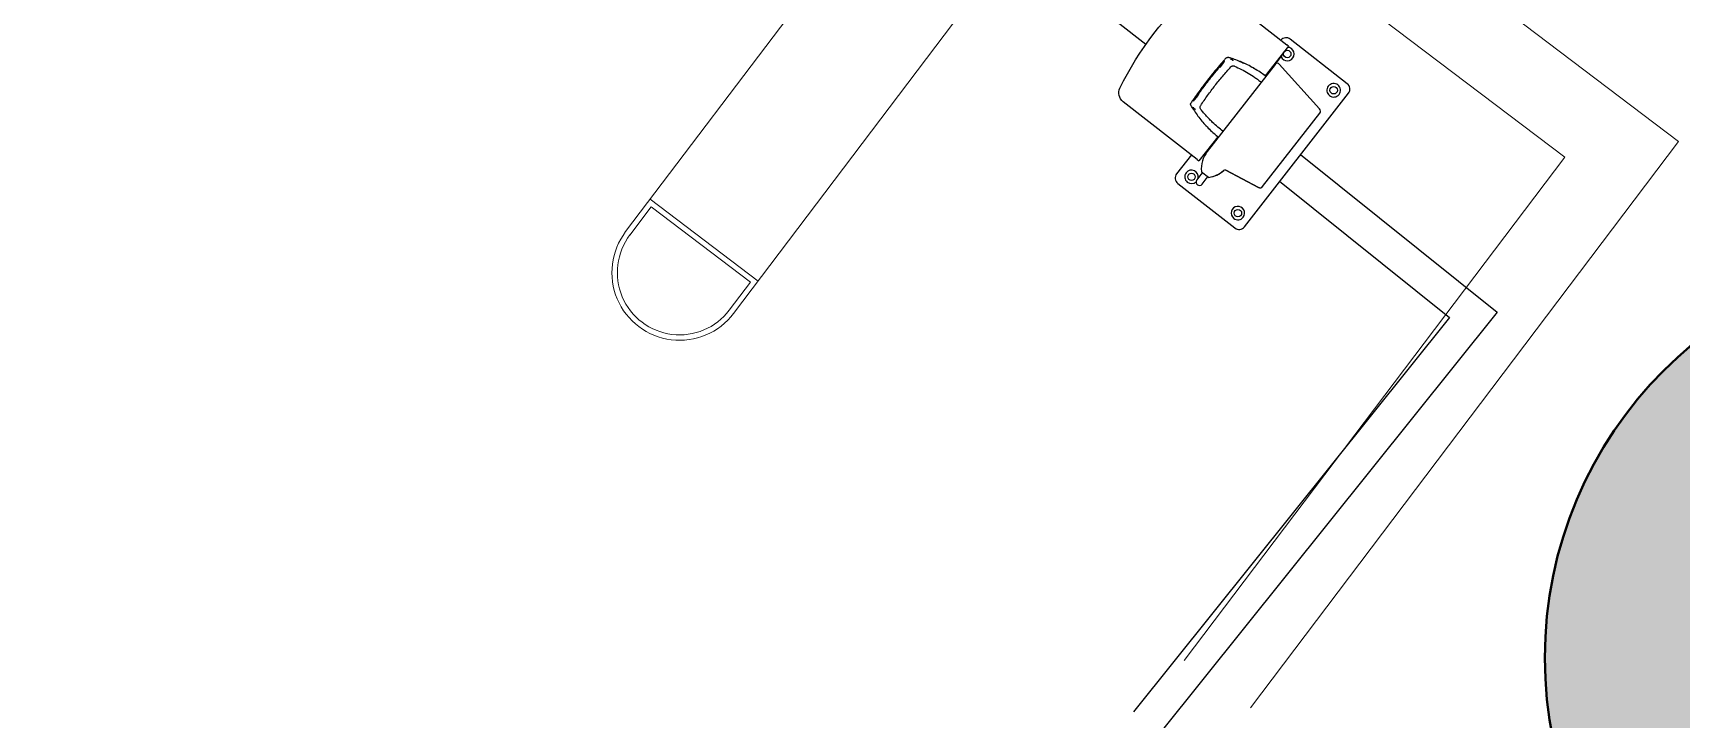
# Model space of a CAD drawing. Header units: millimetres. Extents: x 72919 to 485785, y -53256 to 338519.
# Drawn here: x 205006 to 207441, y 46965 to 47977 of the extents above; entities that cross this region are included whole.
import ezdxf

# ---------------------------------------------------------------- set-up
doc = ezdxf.new("R2010")
doc.units = ezdxf.units.MM
doc.linetypes.add('CONTI', pattern=[0])
doc.layers.add('equipments', color=137, linetype='CONTI', lineweight=20)
doc.layers.add('wall', color=5, linetype='Continuous', lineweight=40)

# ---------------------------------------------------------------- blocks, each defined once
blk = doc.blocks.new('Колонна ∅1200')
at = {"lineweight": 9, "ltscale": 400, "true_color": 0x000000}
h = blk.add_hatch(color=18, dxfattribs=at)
h.dxf.hatch_style = 1
edge = h.paths.add_edge_path()
edge.add_arc((0, 0), 600, 0, 360)
at = {"color": 18, "ltscale": 400, "true_color": 0x000000}
blk.add_circle((0, 0), 600, dxfattribs=at)

msp = doc.modelspace()

# ---------------------------------------------------------------- linework, layer by layer
at = {"color": 18, "ltscale": 500, "true_color": 0x000000}
for p, q in [((206649.91623, 47960.45926), (206312.06251, 48224.02947)), ((206748.74438, 48045.35414), (206858.27593, 47959.90149)), ((206860.76505, 47957.95957), (206826.44759, 47913.97211)), ((206841.05537, 47931.07038), (206853.38735, 47946.87727)), ((206852.59892, 47947.49238), (206853.38735, 47946.87727)), ((206860.76505, 47957.95957), (206858.27593, 47959.90149)), ((206947.69007, 47902.41774), (206863.32702, 47968.23481)), ((206841.05217, 47931.06628), (206740.67019, 47802.39861)), ((206764.49918, 47933.84888), (206758.59203, 47926.2772)), ((206764.57803, 47933.78735), (206760.09583, 47928.04215)), ((206762.95408, 47931.60183), (206764.39746, 47933.31539)), ((206765.74698, 47935.41204), (206765.82583, 47935.35052)), ((206765.90958, 47935.28519), (206765.82583, 47935.35052)), ((206768.52903, 47940.43115), (206768.53957, 47940.42818)), ((206775.23198, 47938.38571), (206775.37281, 47938.47775)), ((206775.90431, 47938.60553), (206775.37281, 47938.47775)), ((206777.40947, 47939.55427), (206778.65669, 47939.12801)), ((206778.79246, 47939.10251), (206778.38999, 47939.17811)), ((206836.33022, 47926.63947), (206837.11865, 47926.02437)), ((206839.40578, 47930.58167), (206840.19421, 47929.96657)), ((206841.05217, 47931.06628), (206841.05245, 47931.06664)), ((206906.79451, 47865.16546), (206847.17726, 47931.28446)), ((206847.17983, 47931.28853), (206906.79603, 47865.1707)), ((206726.02674, 47790.38704), (206616.49519, 47875.83969)), ((206716.65227, 47873.93642), (206716.65845, 47873.92565)), ((206720.84376, 47877.85597), (206720.92262, 47877.79445)), ((206720.92262, 47877.79445), (206721.00636, 47877.72912)), ((206727.96356, 47887.01824), (206722.05641, 47879.44656)), ((206726.61747, 47885.13025), (206722.13527, 47879.38504)), ((206722.54912, 47879.67501), (206723.86007, 47881.49189)), ((206795.64519, 47691.2724), (206949.42332, 47888.38222)), ((206720.35885, 47864.47622), (206719.66315, 47865.53616)), ((206720.25319, 47864.70582), (206720.43777, 47864.30462)), ((206722.97014, 47864.75052), (206723.2406, 47864.66909)), ((206822.59799, 47750.52695), (206907.0233, 47858.74167)), ((206756.40642, 47824.1947), (206728.51586, 47788.44512)), ((206736.68199, 47798.9123), (206737.47042, 47798.2972)), ((206740.67017, 47802.39858), (206740.67019, 47802.39861)), ((206743.44822, 47807.58514), (206744.23665, 47806.97003)), ((206746.52379, 47811.52734), (206747.31222, 47810.91223)), ((206717.24081, 47797.24151), (206695.51337, 47769.39171)), ((206726.02674, 47790.38704), (206728.51586, 47788.44512)), ((206816.30772, 47749.18454), (206768.03536, 47774.8083)), ((206816.3115, 47749.18608), (206768.15808, 47774.74671)), ((206768.15812, 47774.74676), (206816.31153, 47749.18613)), ((206878.72556, 47797.7632), (207168.88029, 47564.99686)), ((206697.24663, 47755.35619), (206781.60968, 47689.53912)), ((206731.41796, 47768.26691), (206725.26684, 47760.38253)), ((206733.75539, 47771.26299), (206731.41796, 47768.26691)), ((206732.45448, 47772.27791), (206742.54649, 47764.40448)), ((206733.15122, 47754.23141), (206739.30234, 47762.11579)), ((206739.30234, 47762.11579), (206741.63977, 47765.11187)), ((206822.59796, 47750.52691), (206822.59799, 47750.52695)), ((206847.43817, 47758.76193), (207098.59162, 47557.28298)), ((207098.59162, 47557.28298), (206631.61178, 46975.16957)), ((207168.88029, 47564.99686), (206670.61306, 46943.88219))]:
    msp.add_line(p, q, dxfattribs=at)
for points in [[(415650.43379, 180914.99944, 0.4142135624), (336810.43379, 259754.99944), (221610.43379, 259754.99944, 0.4142135624), (142770.43379, 180914.99944), (142770.43379, 104414.99944, 0.4142135624), (221610.43379, 25574.99944), (336810.43379, 25574.99944, 0.4142135624), (415650.43379, 104414.99944)], [(414950.43379, 180914.99944, 0.4142135624), (336810.43379, 259054.99944), (221610.43379, 259054.99944, 0.4142135624), (143470.43379, 180914.99944), (143470.43379, 104414.99944, 0.4142135624), (221610.43379, 26274.99944), (336810.43379, 26274.99944, 0.4142135624), (414950.43379, 104414.99944)]]:
    msp.add_lwpolyline(points, format="xyb", close=True, dxfattribs=at)
at = {"color": 18, "ltscale": 500, "true_color": 0x000000, "flags": 128}
for points in [[(206763.14421, 47934.29314), (206763.14785, 47934.28995), (206763.1602, 47934.27914), (206763.18079, 47934.26115), (206763.20883, 47934.23662), (206763.24325, 47934.20652), (206763.28261, 47934.17209), (206763.32544, 47934.13463), (206763.37001, 47934.09565)], [(206817.71404, 47748.69194), (206817.11401, 47748.84611), (206816.3115, 47749.18608)]]:
    msp.add_lwpolyline(points, dxfattribs=at)
at = {"color": 18, "ltscale": 500, "true_color": 0x000000}
for centre in [(206858.90918, 47946.31488), (206927.5034, 47892.80009), (206717.43329, 47764.97384), (206786.02751, 47711.45905)]:
    msp.add_circle(centre, 5.5, dxfattribs=at)
for centre, radius, start, end in [((206857.17591, 47960.3504), 10, 52.03990127, 140.19064453), ((206858.90918, 47946.31488), 10, 204.00848458, 52.03990127), ((206858.90918, 47946.31488), 10, 52.03990127, 86.78703327), ((206800.31264, 47906.54031), 45.03734, 140.1289375, 142.67367274), ((206800.15887, 47906.66448), 44.73976, 140.12047302, 142.68213722), ((206765.48341, 47936.63233), 0.3, 138.51512591, 232.03990127), ((207219.98096, 47534.74072), 607, 138.05602918, 138.51512591), ((206844.20626, 47928.60558), 4.00041, 42.03990125, 142.03990126), ((206927.5034, 47892.80009), 10, 52.03990127, 322.03990126), ((206927.5034, 47892.80009), 10, 322.03990126, 52.03990127), ((206941.53892, 47894.53336), 10, 322.03990126, 52.03990127), ((207219.98096, 47534.74072), 607, 145.56467658, 146.02378877), ((206719.59602, 47877.81476), 0.3, 52.03990127, 145.5646766), ((206757.25702, 47851.35245), 45.03734, 141.40612975, 143.95086502), ((206757.09917, 47851.4714), 44.73976, 141.39766528, 143.9593295), ((206903.0811, 47861.81723), 5, 322.03990126, 42.03990125), ((206773.39043, 47776.87143), 41.5, 142.03990126, 185.39102781), ((206717.43329, 47764.97384), 10, 347.87600166, 142.03990126), ((206737.07891, 47805.23354), 41.5, 278.63792829, 312.30080051), ((206766.7515, 47772.0969), 3, 62.03990658, 131.88200091), ((206766.75154, 47772.09694), 3, 62.03990127, 131.88203521), ((206703.39777, 47763.24057), 10, 142.03990126, 232.03990127), ((206717.43329, 47764.97384), 10, 142.03990126, 232.03990127), ((206717.43329, 47764.97384), 10, 232.03990127, 312.73517058), ((206729.20903, 47757.30696), 5, 142.03990126, 232.03990127), ((206729.20903, 47757.30696), 5, 232.03990127, 322.03990126), ((206733.06957, 47773.06636), 1, 185.39102781, 232.03990127), ((206743.1616, 47765.19292), 1, 232.03990127, 278.6887747), ((206743.16162, 47765.1929), 1, 232.03990127, 243.91913756), ((206737.04338, 47805.22812), 41.5, 278.6887747, 311.88203521), ((206818.6558, 47753.60252), 5, 242.03990127, 322.03990126), ((206786.02751, 47711.45905), 10, 322.03990126, 232.03990127), ((206786.02751, 47711.45905), 10, 232.03990127, 322.03990126), ((206787.76078, 47697.42353), 10, 232.03990127, 322.03990126)]:
    msp.add_arc(centre, radius, start, end, dxfattribs=at)
at = {"color": 18, "ltscale": 500, "true_color": 0x000000, "extrusion": (0, 0, -1)}
for centre, major_axis, ratio, start_param, end_param in [((207016.79275, 47699.88695), (276.80065, 354.79769), 0.9999908698, 4.5008947251, 4.9238832356), ((206626.64455, 47888.84894), (10.14936, 13.00925), 0.9997509952, 3.1415926536, 4.5008454807)]:
    msp.add_ellipse(centre, major_axis=major_axis, ratio=ratio, start_param=start_param, end_param=end_param, dxfattribs=at)
at = {"color": 18, "ltscale": 500, "true_color": 0x000000}
for points, knots in [([(206719.92401, 47877.93937), (206724.66146, 47884.66463), (206734.13833, 47898.11794), (206749.3279, 47917.58764), (206760.07159, 47930.05265), (206765.44234, 47936.28388)], [0, 0, 0, 0, 0.333287064, 0.6667121067, 1, 1, 1, 1]), ([(206763.14421, 47934.29314), (206758.22912, 47928.54452), (206748.39895, 47917.04728), (206734.4365, 47899.15048), (206725.67608, 47886.81866), (206721.29587, 47880.65275)], [0, 0, 0, 0, 0.3333333595, 0.6666666405, 1, 1, 1, 1]), ([(206726.41849, 47885.03779), (206729.52775, 47889.40224), (206737.02532, 47899.9265), (206748.27604, 47914.34745), (206756.66017, 47924.18004), (206760.1371, 47928.25765)], [0, 0, 0, 0, 0.2931381385, 0.7068618615, 1, 1, 1, 1]), ([(206752.17614, 47899.70555), (206755.9223, 47904.41215), (206763.42148, 47913.83396), (206771.44569, 47922.80424), (206775.46146, 47927.29347)], [0, 0, 0, 0, 0.4995437034, 1, 1, 1, 1]), ([(206765.17177, 47936.65414), (206765.05609, 47936.51468), (206764.87852, 47936.30058), (206764.45873, 47935.80903), (206764.07388, 47935.36184), (206763.6273, 47934.84649), (206763.30721, 47934.47984), (206763.14421, 47934.29314)], [0, 0, 0, 0, 0.3056819801, 0.4692501763, 0.639507819, 0.816428553, 1, 1, 1, 1]), ([(206764.39746, 47933.31539), (206764.66566, 47933.62741), (206765.20983, 47934.26046), (206765.84497, 47935.05881), (206766.05449, 47935.36973), (206766.14091, 47935.49798)], [0, 0, 0, 0, 0.3634571116, 0.7374331741, 1, 1, 1, 1]), ([(206766.24989, 47935.65385), (206765.94348, 47935.89291), (206765.36717, 47936.34252), (206765.37247, 47936.33839), (206765.37495, 47936.33645)], [0, 0, 0, 0, 0.5316847629, 1, 1, 1, 1]), ([(206766.14367, 47935.4957), (206766.18611, 47935.55987), (206766.28443, 47935.70853), (206766.32192, 47935.79002), (206766.31473, 47935.78463), (206766.31338, 47935.76553), (206766.31311, 47935.76163)], [0, 0, 0, 0, 0.3642525262, 0.8438134294, 0.9680948436, 1, 1, 1, 1]), ([(206766.37805, 47935.95776), (206766.36536, 47935.94168), (206766.33998, 47935.90953), (206766.31653, 47935.85279), (206766.30457, 47935.81068), (206766.30447, 47935.78803), (206766.30447, 47935.78572)], [0, 0, 0, 0, 0.3212305304, 0.6425035536, 0.9636665198, 1, 1, 1, 1]), ([(206768.52212, 47940.47528), (206768.59749, 47940.55692), (206768.79107, 47940.76656), (206769.16434, 47941.02345), (206769.60556, 47941.24282), (206770.21863, 47941.42821), (206770.96024, 47941.46418), (206771.34165, 47941.37128), (206771.5468, 47941.32132)], [0, 0, 0, 0, 0.0731753555, 0.1879189077, 0.3054166514, 0.4273675827, 0.6920074501, 1, 1, 1, 1]), ([(206777.42219, 47939.54199), (206776.83381, 47939.73217), (206775.19026, 47940.26343), (206773.35902, 47940.80125), (206772.0012, 47941.19467), (206771.43594, 47941.35251), (206771.54694, 47941.32123), (206771.55421, 47941.31918)], [0, 0, 0, 0, 0.1546334554, 0.4319477906, 0.7070752534, 0.9808199547, 1, 1, 1, 1]), ([(206775.46146, 47927.29347), (206775.85357, 47927.65058), (206776.637, 47928.36407), (206778.13793, 47928.89259), (206779.71545, 47928.99699), (206780.6959, 47928.66096), (206781.19242, 47928.49079)], [0, 0, 0, 0, 0.2423269969, 0.4841633772, 0.7387706697, 1, 1, 1, 1]), ([(206778.976, 47936.53774), (206778.8065, 47936.73664), (206778.37392, 47937.24428), (206777.54309, 47937.86549), (206776.66672, 47938.44634), (206776.15841, 47938.55248), (206775.90432, 47938.60553)], [0, 0, 0, 0, 0.1544972809, 0.3943113424, 0.6972337192, 1, 1, 1, 1]), ([(206777.09812, 47939.65414), (206777.32011, 47939.58235), (206777.72846, 47939.45029), (206778.18642, 47939.28475), (206778.39541, 47939.2092)], [0, 0, 0, 0, 0.5436348826, 1, 1, 1, 1]), ([(206827.25377, 47913.37976), (206825.06243, 47915.02811), (206820.31662, 47918.59798), (206812.69877, 47923.49259), (206804.50106, 47928.18385), (206796.08202, 47932.35624), (206787.47698, 47936.06861), (206781.70466, 47938.08515), (206778.79246, 47939.10251)], [0, 0, 0, 0, 0.1433248554, 0.3104004097, 0.4790743359, 0.6498888823, 0.8233645668, 1, 1, 1, 1]), ([(206779.12079, 47936.29522), (206779.12075, 47936.29528), (206779.12051, 47936.29564), (206779.11969, 47936.297), (206779.1168, 47936.30158), (206779.09298, 47936.34021), (206779.04454, 47936.41935), (206779.00033, 47936.4957), (206778.976, 47936.53774)], [0, 0, 0, 0, 0.0007065015, 0.0049706677, 0.0163410816, 0.0582896452, 0.4815707852, 1, 1, 1, 1]), ([(206781.19242, 47928.49079), (206784.49285, 47926.9256), (206791.11878, 47923.78335), (206801.14849, 47918.1829), (206809.47144, 47912.88631), (206815.9233, 47908.29234), (206819.02318, 47905.88491), (206820.50732, 47904.73229)], [0, 0, 0, 0, 0.2473806703, 0.4966408194, 0.7524296241, 0.881469608, 1, 1, 1, 1]), ([(206788.02978, 47935.71523), (206788.30667, 47935.6095), (206790.62909, 47934.7227), (206793.16119, 47933.64191), (206795.37161, 47932.58086), (206795.61061, 47932.46614)], [0, 0, 0, 0, 0.1077231505, 0.9035238726, 1, 1, 1, 1]), ([(206805.34419, 47927.59699), (206805.84057, 47927.33653), (206807.81346, 47926.30133), (206810.09645, 47924.98706), (206811.85722, 47923.89532), (206812.2018, 47923.68166)], [0, 0, 0, 0, 0.2128421285, 0.8459506434, 1, 1, 1, 1]), ([(206731.0817, 47870.40837), (206734.45291, 47875.38659), (206741.20144, 47885.35208), (206748.51569, 47894.91816), (206752.17614, 47899.70555)], [0, 0, 0, 0, 0.4995461353, 1, 1, 1, 1]), ([(206821.21075, 47917.81994), (206821.9264, 47917.32626), (206823.98467, 47915.90636), (206825.96805, 47914.38348), (206827.26182, 47913.39008)], [0, 0, 0, 0, 0.3476886771, 1, 1, 1, 1]), ([(206716.20062, 47871.59633), (206716.16211, 47871.81492), (206716.08481, 47872.25364), (206716.15941, 47872.92015), (206716.33252, 47873.49484), (206716.53053, 47873.80468), (206716.61141, 47873.93124)], [0, 0, 0, 0, 0.2711931317, 0.5442961611, 0.8138506954, 1, 1, 1, 1]), ([(206721.29587, 47880.65275), (206721.15443, 47880.44923), (206720.87667, 47880.04956), (206720.48544, 47879.49103), (206720.14531, 47879.00894), (206719.77066, 47878.48221), (206719.60619, 47878.25787), (206719.49905, 47878.11173)], [0, 0, 0, 0, 0.1835752646, 0.3605014288, 0.5307626736, 0.6943350862, 1, 1, 1, 1]), ([(206720.64352, 47877.22284), (206720.64237, 47877.22247), (206720.6284, 47877.21786), (206720.60737, 47877.20305), (206720.66254, 47877.2435), (206720.75187, 47877.32793), (206720.83564, 47877.4237), (206720.84366, 47877.43287)], [0, 0, 0, 0, 0.0080835235, 0.0986643089, 0.4612190727, 0.9483856754, 1, 1, 1, 1]), ([(206720.84074, 47877.43514), (206720.94869, 47877.55513), (206721.20359, 47877.83848), (206721.82982, 47878.65672), (206722.31165, 47879.33882), (206722.54912, 47879.67501)], [0, 0, 0, 0, 0.2714078928, 0.6408982113, 1, 1, 1, 1]), ([(206716.51494, 47870.80687), (206716.42387, 47870.98414), (206716.24153, 47871.33909), (206716.17954, 47871.72586), (206716.1485, 47871.91946)], [0, 0, 0, 0, 0.4994368979, 1, 1, 1, 1]), ([(206719.0942, 47866.46632), (206718.97245, 47866.66169), (206718.27553, 47867.78003), (206717.47937, 47869.1459), (206716.75422, 47870.38557), (206716.46605, 47870.8921), (206716.52131, 47870.79578), (206716.52398, 47870.79113)], [0, 0, 0, 0, 0.0653142701, 0.3738605453, 0.6799754052, 0.9845536751, 1, 1, 1, 1]), ([(206720.22411, 47864.69287), (206719.96479, 47865.0912), (206719.42, 47865.928), (206719.00247, 47866.60797), (206718.7837, 47866.96426)], [0, 0, 0, 0, 0.4760176759, 1, 1, 1, 1]), ([(206720.30845, 47867.00187), (206720.28436, 47867.05181), (206720.1688, 47867.29143), (206720.19283, 47867.56056), (206720.21185, 47867.7736)], [0, 0, 0, 0, 0.208423272, 1, 1, 1, 1]), ([(206720.26687, 47867.9325), (206720.2574, 47867.90635), (206720.23843, 47867.854), (206720.22071, 47867.80041), (206720.21185, 47867.7736)], [0, 0, 0, 0, 0.499636817, 1, 1, 1, 1]), ([(206722.97014, 47864.75052), (206722.65513, 47864.91892), (206721.81433, 47865.36842), (206720.85904, 47866.20935), (206720.48746, 47866.7442), (206720.30845, 47867.00187)], [0, 0, 0, 0, 0.2369220834, 0.632384694, 1, 1, 1, 1]), ([(206720.43778, 47864.30462), (206722.13304, 47861.7274), (206725.49324, 47856.61906), (206731.18746, 47849.17565), (206737.28263, 47842.02458), (206743.82724, 47835.21439), (206750.42803, 47829.01613), (206755.04517, 47825.28134), (206757.17709, 47823.55684)], [0, 0, 0, 0, 0.1766354332, 0.3501111177, 0.5209256641, 0.6895995903, 0.8566751446, 1, 1, 1, 1]), ([(206731.31406, 47864.55894), (206730.99592, 47865.06242), (206730.35885, 47866.07064), (206730.15367, 47867.89829), (206730.48553, 47869.39995), (206730.93605, 47870.162), (206731.0817, 47870.40837)], [0, 0, 0, 0, 0.2959813549, 0.5926958196, 0.8683212417, 1, 1, 1, 1]), ([(206763.92708, 47832.20884), (206761.34204, 47834.2569), (206756.01776, 47838.47521), (206749.48632, 47844.53802), (206743.98939, 47850.03409), (206739.56226, 47854.7954), (206735.31239, 47859.6421), (206732.64787, 47862.91872), (206731.31406, 47864.55894)], [0, 0, 0, 0, 0.2081465583, 0.4287099082, 0.5706160928, 0.7129071297, 0.8562867895, 1, 1, 1, 1]), ([(206743.64584, 47835.5223), (206742.7198, 47836.44799), (206740.73429, 47838.43274), (206738.70668, 47840.56745), (206737.62487, 47841.79208), (206737.5355, 47841.89325)], [0, 0, 0, 0, 0.4450153293, 0.9541502338, 1, 1, 1, 1]), ([(206757.16754, 47823.5446), (206756.05127, 47824.43066), (206754.02149, 47826.04185), (206752.06859, 47827.7456), (206751.18968, 47828.51238)], [0, 0, 0, 0, 0.5499452146, 1, 1, 1, 1])]:
    msp.add_open_spline(points, degree=3, knots=knots, dxfattribs=at)
at = {"layer": 'equipments'}
for p, q in [((205881.41365, 47684.0588), (206997.89647, 49159.17443)), ((206040.88561, 47563.35795), (207157.36843, 49038.47358)), ((207437.05857, 47817.08365), (206712.05115, 48365.82594)), ((207268.95489, 47793.82098), (206639.63064, 48270.14276)), ((206804.48469, 46981.31654), (207437.05857, 47817.08365)), ((206706.67246, 47050.9241), (207268.95489, 47793.82098)), ((206077.09586, 47611.19954), (205917.6239, 47731.90039)), ((206077.09586, 47611.19954), (205917.6239, 47731.90039)), ((205887.68074, 47679.08651), (205919.17475, 47720.69347)), ((205919.17475, 47720.69347), (206065.88895, 47609.6487)), ((206034.39826, 47568.03922), (206065.88895, 47609.6487)), ((206034.39826, 47568.03922), (206065.88895, 47609.6487))]:
    msp.add_line(p, q, dxfattribs=at)
for radius in [100, 92]:
    msp.add_arc((205961.14963, 47623.70838), radius, 142.8787163, 322.8787163, dxfattribs=at)

# ---------------------------------------------------------------- block references
at = {"layer": 'wall', "color": 18, "lineweight": 18, "ltscale": 0.007407, "true_color": 0x000000}
msp.add_blockref('Колонна ∅1200', (207839.49177, 47054.89784), dxfattribs=at)

doc.saveas('drawing.dxf')
